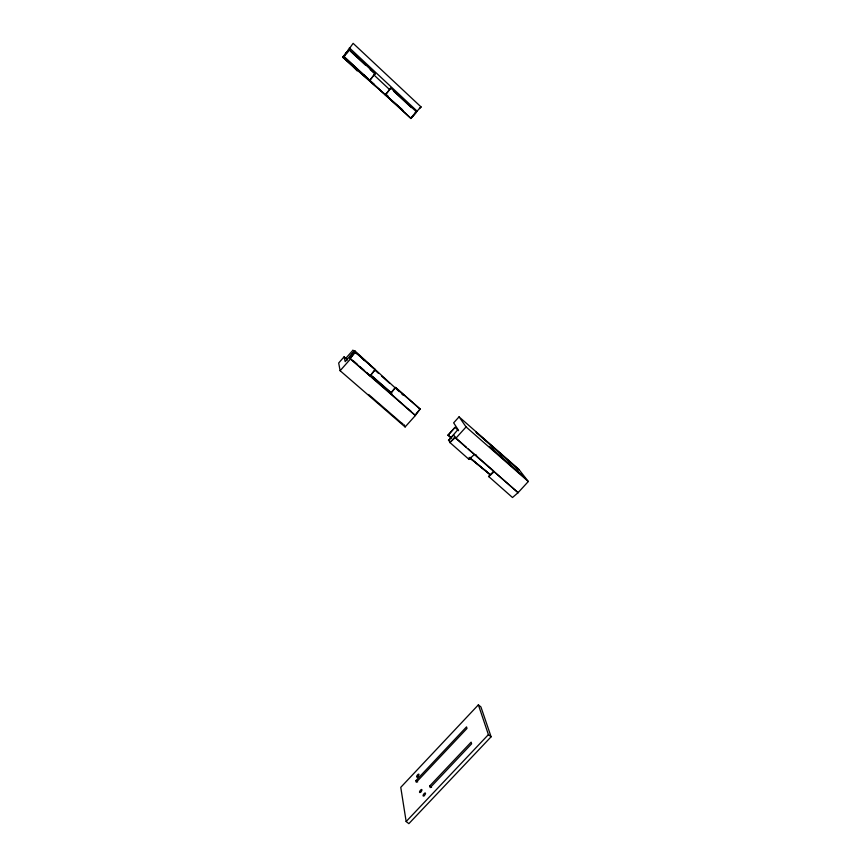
<?xml version="1.0" encoding="UTF-8"?>
<svg xmlns="http://www.w3.org/2000/svg" width="867" height="867" viewBox="0 0 867 867"><rect width="100%" height="100%" fill="white"/><g stroke="black" fill="none" stroke-linecap="round" stroke-linejoin="round"><path stroke-width="1.3" d="M369.7 80.49L375.129 73.587L348.935 49.365L343.679 56.485L369.7 80.49L375.129 73.587M403.122 110.575L343.115 57.601L344.676 55.629M344.026 58.436L343.169 57.406M385.327 94.915L390.811 88.098L416.593 111.93L410.893 118.508L385.327 94.915L390.811 88.098M348.935 49.365L343.679 56.485L353.129 43.35L421.091 106.966L414.946 113.252M344.08 356.857L345.185 361.647L354.82 350.691L349.802 356.662L350.431 359.014L415.38 415.51L420.137 409.007L395.536 387.408L390.464 393.369L415.38 415.51L405.117 426.965L340.124 370.718L338.683 363.002L344.08 356.857L347.136 359.512M355.253 352.056L350.29 358.494L370.155 375.888L375.194 369.559L355.253 352.056L350.181 358.082M390.573 393.781L395.536 387.408M355.437 68.287L357.247 70.866L342.964 56.745L350.235 48.14M343.115 57.168L347.949 51.435M343.115 57.601L344.752 55.672M346.377 53.743L348.003 51.814M415.943 413.96L420.137 409.007M410.893 118.508L416.301 112.168M370.155 375.888L375.194 369.559M416.854 110.998L411.272 117.533M347.58 359.935L345.77 358.331L352.902 350.301L356.521 353.519M340.124 370.718L350.431 359.014M459.066 416.854L453.658 422.847L458.014 429.523L448.586 440.458L453.647 434.866L455.782 438.323L518.076 492.662L528.317 481.51L518.672 469.166L459.066 416.854L466.078 426.932L528.317 481.51M451.111 437.976L448.055 435.082L455.012 427.366L458.589 430.704M448.076 435.277L455.012 427.366M455.782 438.323L466.078 426.932M478.378 704.849L400.76 787.344L406.157 821.537L408.856 823.65L491.101 736.798L480.914 706.93L478.378 704.849L488.414 734.609L491.101 736.798M415.943 780.593L466.533 726.882L466.999 728.443L416.258 782.283L415.943 780.593L417.666 781.958M429.826 785.87L471.128 742.152L471.626 743.799L430.195 787.637L429.826 785.87L431.593 787.279M406.157 821.537L488.414 734.609M470.64 457.364L469.036 459.423L474.466 454.362L468.418 449.063M466.403 447.285L455.316 437.553L449.832 442.593L454.937 436.946M488.5 476.341L512.495 497.517L518.076 492.662L494.157 471.659L488.685 476.644L493.778 471.052L477.088 456.486L475.799 454.525M419.357 108.386L421.091 106.966M352.902 350.301L356.402 353.595M363.522 359.762L365.213 360.694L361.734 357.594M469.925 457.906L490.614 474.921L470.055 457.982M469.09 457.375L489.801 474.412M450.472 441.856L448.412 440.154L449.247 440.88M389.478 98.556L355.253 67.68M368.605 394.485L402.819 424.104L402.516 423.389M371.141 375.227L391.461 392.914M391.83 393.607L372.55 376.842L373.059 378.229L390.464 393.369M408.845 409.365L410.882 411.131M354.885 350.886L399.394 391.721M355.307 352.251L375.227 369.732M395.59 387.603L420.278 409.267M449.659 442.289L469.036 459.423M353.162 360.705L357.15 364.194M360.141 366.806L364.118 370.296M367.109 372.908L370.09 375.53M344.069 58.252L402.245 109.567M448.055 435.082L451.078 437.781M375.476 370.653L378.5 373.352M381.534 376.05L389.608 383.236M363.511 74.573L368.529 79.114M370.534 80.924L374.555 84.554M342.964 56.745L345.911 59.411M348.859 62.077L351.807 64.743M343.679 56.236L369.732 80.284M385.382 94.72L411.034 118.4M401.378 393.542L403.35 395.374M348.827 49.766L365.332 65.036M370.198 69.533L375.053 74.02M393.651 91.219L411.381 107.616M386.303 94.611L388.156 96.345M386.14 94.817L388.004 96.551M349.358 47.826L417.32 111.344M373.872 74.909L389.521 89.518M517.545 491.914L518.076 492.662M415.098 414.957L415.38 415.51M404.163 424.722L405.117 426.965M518.173 469.166L476.059 432.2L518.813 469.979L518.173 469.166M524.687 477.522L489.118 446.321L525.369 478.389L524.687 477.522M420.593 792.2A1.821 0.694 -54.4 0 0 421.839 789.588A1.821 0.694 -54.4 0 0 419.769 791.3A1.821 0.694 -54.4 0 0 420.593 792.2M417.591 776.778A1.777 0.65 -54 0 0 418.891 774.231A1.777 0.65 -54 0 0 416.897 775.813A1.777 0.65 -54 0 0 417.591 776.778M424.245 795.635A1.842 0.704 -54.5 0 0 425.361 793.023A1.842 0.704 -54.5 0 0 423.259 794.92A1.842 0.704 -54.5 0 0 424.245 795.635"/></g></svg>
